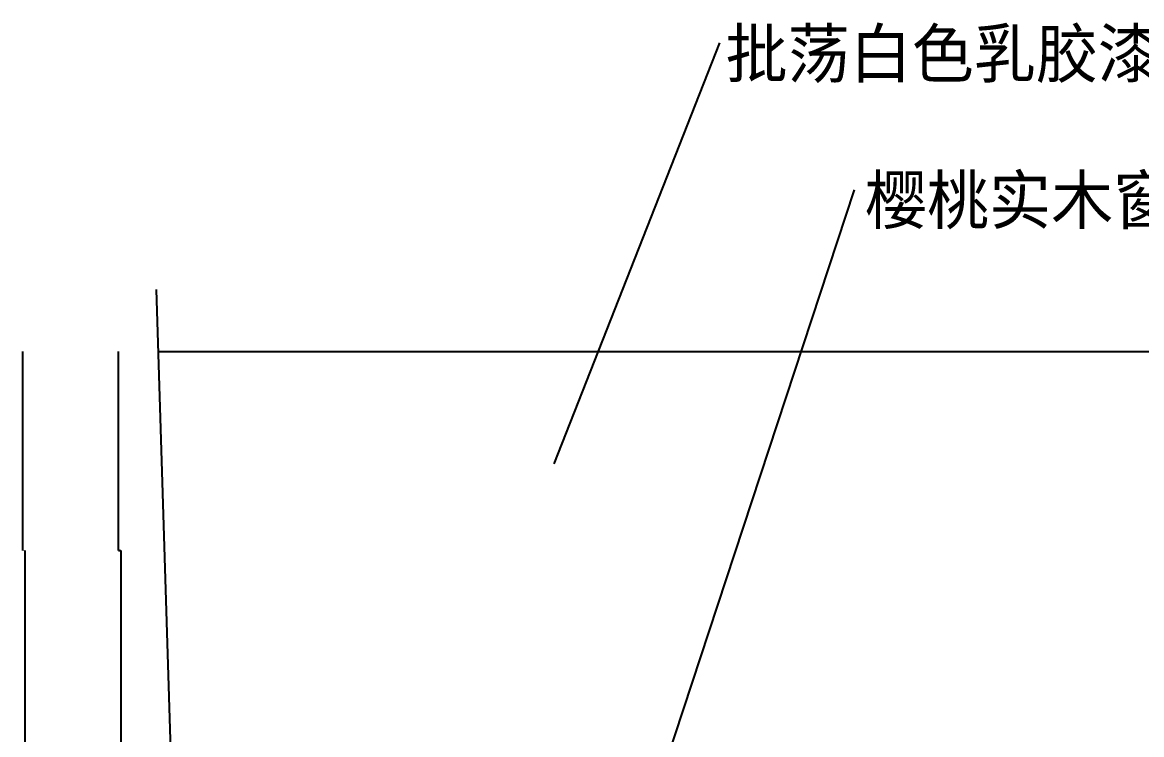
# Model space of a CAD drawing. Header units: metres. Extents: x 223 to 5327, y 242 to 6977.
# Drawn here: x 224 to 1631, y 6016 to 6911 of the extents above; entities that cross this region are included whole.
import ezdxf

# ---------------------------------------------------------------- set-up
doc = ezdxf.new("R2010")
doc.units = ezdxf.units.M
for name, color, linetype in [('2', 2, 'Continuous'), ('3', 3, 'Continuous'), ('DIM', 3, 'Continuous'), ('TEXT', 3, 'Continuous')]:
    doc.layers.add(name, color=color, linetype=linetype)
doc.dimstyles.get("Standard").update_dxf_attribs({"dimtxt": 2.5, "dimasz": 2.5, "dimexe": 1.25, "dimexo": 0.625, "dimtad": 1, "dimcen": 2.5, "dimazin": 3, "dimtfac": 1, "dimtmove": 0, "dimatfit": 3})

# ---------------------------------------------------------------- blocks, each defined once
blk = doc.blocks.new('*D50')
for p, q in [((344.4, 6497.6), (344.4, 6247.6)), ((344.65, 6247.6), (347.66, 6247.6)), ((347.91, 5997.6), (347.91, 6247.6))]:
    blk.add_line(p, q)
at = {"layer": 'Defpoints'}
for p in [(344.4, 6497.6), (344.4, 6247.6), (347.91, 5997.6)]:
    blk.add_point(p, dxfattribs=at)
at = {"layer": 'DIM', "insert": (346.155, 6248.725), "char_height": 1, "attachment_point": 5}
blk.add_mtext('3,51', dxfattribs=at)
blk = doc.blocks.new('*D51')
for p, q in [((223.86, 6497.6), (223.86, 6247.6)), ((227.36, 5997.6), (227.36, 6247.6))]:
    blk.add_line(p, q)
at = {"layer": 'Defpoints'}
for p in [(223.86, 6497.6), (223.86, 6247.6), (227.36, 5997.6)]:
    blk.add_point(p, dxfattribs=at)
at = {"layer": 'DIM', "insert": (225.61, 6247.6), "char_height": 1, "attachment_point": 5}
blk.add_mtext('3,5', dxfattribs=at)

msp = doc.modelspace()

# ---------------------------------------------------------------- linework, layer by layer
at = {"layer": '2'}
msp.add_line((394.44, 6497.6), (3713.89, 6497.6), dxfattribs=at)
at = {"layer": '3'}
msp.add_line((392.02, 6575.83), (498.69, 3121.73), dxfattribs=at)

# ---------------------------------------------------------------- texts
at = {"layer": 'TEXT'}
for s, p in [('批荡白色乳胶漆饰面', (1107.94, 6842.06)), ('樱桃实木窗套线亚光清漆饰面', (1283.07, 6658))]:
    msp.add_text(s, height=60, dxfattribs=at).set_placement(p)

# ---------------------------------------------------------------- dimensions: what is measured, and where the dimension line sits
at = {"layer": 'DIM'}
for base, p1, p2, picture, middle in [((223.86, 6247.6), (223.86, 6497.6), (227.36, 5997.6), '*D51', (225.61, 6247.6)), ((344.4, 6247.6), (344.4, 6497.6), (347.91, 5997.6), '*D50', (346.155, 6248.725))]:
    dim = msp.add_linear_dim(base=base, p1=p1, p2=p2, dimstyle='Standard', dxfattribs=at)
    dim.commit()
    dim.dimension.update_dxf_attribs({"geometry": picture, "text_midpoint": middle})

# ---------------------------------------------------------------- leaders
for points in [[(892.44, 6356.73), (1100.52, 6885.47)], [(1024.53, 5956.01), (1269.83, 6700.89)]]:
    msp.add_leader(points, dimstyle='Standard', dxfattribs=at)

doc.saveas('drawing.dxf')
